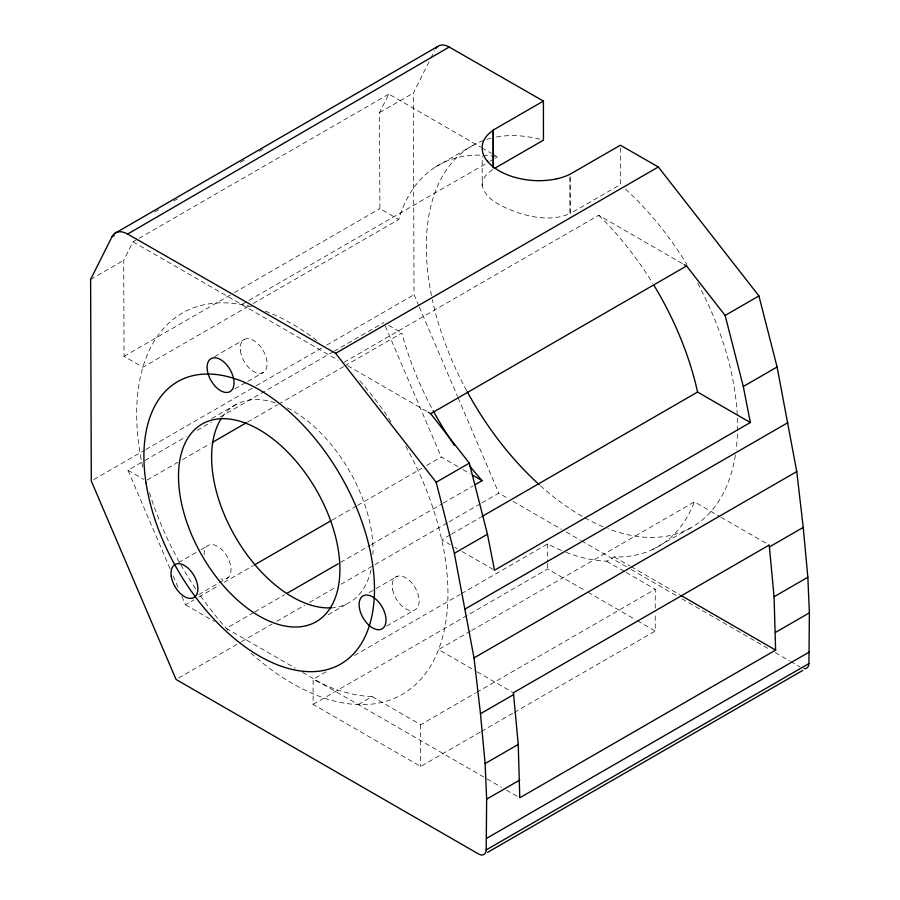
<?xml version="1.0" encoding="UTF-8"?>
<svg xmlns="http://www.w3.org/2000/svg" width="900" height="900" viewBox="0 0 900 900"><rect width="100%" height="100%" fill="white"/><g stroke="black" fill="none" stroke-linecap="round" stroke-linejoin="round"><path stroke-width="0.67" stroke-dasharray="4.5 3.38" d="M570.038 176.636L570.038 213.502C553.174 221.153 533.621 217.912 516.645 212.333C503.539 207.023 486.259 200.925 482.186 185.782L482.186 156.465M248.366 306.315L142.886 367.223L124.043 356.344L123.716 260.291L132.998 241.796L137.846 238.995M492.739 154.08L497.565 156.87A220.095 127.069 60 0 0 398.723 219.51L379.879 208.631L379.553 112.59L388.834 94.095L480.656 147.105M418.804 305.854L414.034 294.694L413.348 93.082L430.223 59.434M430.853 58.185L434.599 50.715M492.66 169.65C487.26 173.205 481.433 178.706 482.186 185.782M154.778 211.961L159.536 209.205M173.79 200.947L177.356 198.877M240.345 162.394L245.093 159.638M259.358 151.369L262.912 149.31M328.129 614.779L347.141 603.754M139.061 238.297L388.834 94.095M90.608 279.416L123.716 260.291M379.553 112.59L413.348 93.082M124.043 356.344L233.167 293.344M234.382 292.635L379.879 208.631M241.729 304.571L247.792 301.072M249.007 300.375L489.082 161.775M490.298 161.066L493.931 158.974M495.146 158.276L497.565 156.87M253.215 303.514L398.723 219.51M214.594 356.603L244.159 339.536M234.799 388.868L246.623 382.039M247.804 381.353L263.183 372.476M93.724 479.621L144.675 450.202M145.89 449.494L255.094 386.449M256.309 385.751L321.829 347.929M326.678 345.127L414.034 294.694M170.044 568.733L127.969 470.25L143.73 461.149M144.945 460.451L186.176 436.646M197.089 430.346L211.635 421.954M220.118 417.049L332.887 351.945M334.091 351.248L383.805 322.549M344.093 362.272L598.714 215.269L684.135 264.589M147.184 480.026L178.02 462.218M182.588 459.585L210.004 443.756M247.691 421.999L277.391 404.854M278.528 404.19L343.631 366.604M344.767 365.951L401.884 332.978A220.095 127.069 60 0 0 432.461 409.455M178.504 562.691L199.8 550.395M200.981 549.72L206.888 546.3M198.664 594.596L228.229 577.53M181.845 596.363L185.434 604.766L193.928 599.873M198.776 597.071L219.386 585.169M224.235 582.367L253.339 565.571M332.145 520.065L356.4 506.07M357.615 505.361L421.875 468.27M426.724 465.469L441.27 457.065L458.1 466.785M253.71 612.54L226.305 628.369L295.335 668.216M254.857 611.876L284.558 594.731M340.515 562.421L370.215 545.276M371.351 544.624L442.17 503.741M443.306 503.077L473.006 485.933M178.493 678.071L240.379 642.341M241.594 641.644L271.924 624.127M276.773 621.326L304.684 605.216M309.532 602.415L336.229 587.002M341.077 584.201L373.838 565.29M375.053 564.592L447.851 522.562M449.066 521.865L480.611 503.651M481.826 502.942L498.814 493.144L508.264 498.589M450.214 534.859L441.731 539.752L450.124 544.601M451.429 534.15L480.532 517.354M369.113 592.594L375.03 589.185M376.211 588.499L397.496 576.214M386.674 626.006L413.876 610.301M480.24 732.082L420.694 766.462L313.099 704.385L313.099 679.32L326.464 671.602M354.42 655.47L460.147 594.428M461.363 593.73L547.65 543.915A220.095 127.069 60 0 0 562.207 550.766M313.099 704.385L547.65 568.969L585.754 590.951M470.543 631.114L438.57 649.575L475.976 671.164M471.69 630.45L694.406 501.863L719.741 516.499M358.301 704.576L372.105 696.611L420.694 724.669L475.38 693.09M565.898 552.251A220.095 127.069 60 0 0 606.645 561.195L614.137 556.875A220.095 127.069 60 0 0 694.406 501.863M476.595 692.393L655.245 589.252L655.245 611.539M481.455 731.374L513.056 713.137M514.271 712.429L655.245 631.046L655.245 612.934M435.353 167.074L475.493 143.955M211.748 418.478L237.004 403.942M652.207 549.72L691.976 527.119M481.86 147.803L491.524 153.382M388.631 325.327L401.884 332.978M720.956 517.196L769.219 545.062M132.998 241.796L338.062 360.191M347.692 365.749L427.095 411.593M462.904 469.553L470.115 473.715M614.137 556.875L629.921 565.988M631.136 566.685L679.702 594.72M512.989 501.322L561.42 529.267M566.145 531.99L580.32 540.169M581.512 540.855L626.4 566.752M631.125 569.475L677.194 596.059M681.919 598.781L770.524 649.901M775.249 652.624L789.424 660.803M790.605 661.489L800.066 666.945M606.645 561.195L624.87 571.714M626.085 572.423L655.245 589.252M587.992 592.245L635.062 619.403M637.312 620.696L655.245 631.046M454.928 547.369L457.324 548.752M462.116 551.531L494.505 570.229M127.969 470.25L143.629 479.295M477.18 671.861L513.382 692.764M185.434 604.766L214.29 621.428M302.603 672.413L485.775 778.174M486.99 778.871L501.559 787.286M506.419 790.087L519.773 797.794M419.332 307.091L457.481 396.394M458.01 397.631L498.814 493.144M385.346 326.149L441.27 457.065M173.126 575.944L178.256 587.959M620.359 147.926L620.404 184.59L570.15 213.604L570.116 176.929M547.65 543.915L547.65 562.005M547.65 563.4L547.65 568.969M420.694 724.669L420.694 766.462M405.743 446.186A220.095 127.069 60 0 1 425.632 673.403A220.095 127.069 60 0 1 251.201 653.321M227.936 630.18A220.095 127.069 60 0 1 200.194 595.395M195.604 588.69A220.095 127.069 60 0 1 149.468 492.615M142.763 467.134A220.095 127.069 60 0 1 251.347 306.709M265.219 311.13A220.095 127.069 60 0 1 317.261 340.762M359.73 380.7A220.095 127.069 60 0 1 391.219 422.1M598.714 215.269A220.095 127.069 60 0 1 652.793 283.433M372.105 696.611A220.095 127.069 60 0 1 313.099 679.32M735.39 455.062A220.095 127.069 60 0 1 607.883 528.683M603.113 526.77A220.095 127.069 60 0 1 540.135 485.483M466.661 390.701A220.095 127.069 60 0 1 432.315 299.576M431.471 295.537A220.095 127.069 60 0 1 493.673 137.543M496.429 136.991A220.095 127.069 60 0 1 540.754 139.433M625.466 189.112A220.095 127.069 60 0 1 686.959 264.532M697.725 283.298A220.095 127.069 60 0 1 736.121 449.978M370.991 569.812A114.12 65.891 60 0 1 333.349 607.646M221.974 417.431A114.12 65.891 60 0 1 275.085 402.75M287.426 407.902A114.12 65.891 60 0 1 372.926 554.389M204.131 554.884A19.024 10.98 60 0 1 216.045 545.614A19.024 10.98 60 0 1 230.794 566.798A19.024 10.98 60 0 1 220.826 578.869M240.39 350.786A19.024 10.98 60 0 0 262.148 372.96A19.024 10.98 60 0 0 258.48 344.272A19.024 10.98 60 0 0 240.39 350.786M392.636 589.489A19.024 10.98 60 0 0 415.035 609.817A19.024 10.98 60 0 0 409.387 580.466A19.024 10.98 60 0 0 392.636 589.489"/><path stroke-width="1.35" d="M493.324 166.781L493.324 130.185A44.617 25.672 -0.2 0 0 485.325 137.835C480.195 144.776 481.68 154.688 487.181 160.954M486.18 849.926L486.652 799.166L485.111 763.571L480.488 713.734L474.019 657.911L454.354 553.32L436.174 482.265L335.599 353.317L127.62 234.056A24.3 14.029 60 0 0 112.005 236.756L90.608 279.416L91.294 481.016L176.074 679.477L478.496 853.954A10.867 6.277 60 0 0 486.18 849.926L808.92 663.592L809.393 612.832L807.851 577.238L803.227 527.4L796.759 471.577L777.094 366.986L758.914 295.931L658.339 166.984L620.359 145.204L570.105 174.218A44.617 25.672 -0.2 0 1 556.774 178.808M127.62 234.056L449.19 47.047L543.409 101.081L543.454 140.164L494.392 168.491M114.559 233.539L437.512 46.586M112.005 236.756L114.379 235.373M543.409 101.081L493.155 130.095L493.2 167.782M335.599 353.317L658.339 166.984M212.287 442.44L246.555 422.651M430.706 413.685L686.543 265.972L725.13 315.439L743.299 386.494L750.341 422.516L494.505 570.229L487.463 534.206L469.294 463.14L430.706 413.685L428.299 412.29M254.554 564.874L330.93 520.762M436.174 482.265L469.294 463.14M725.13 315.439L758.914 295.931M286.841 593.415L338.231 563.749M475.29 484.616L482.141 480.656A220.095 127.069 60 0 1 469.598 465.817M481.736 516.656L697.567 392.051L750.341 422.516M454.354 553.32L487.463 534.206M743.299 386.494L777.094 366.986M465.221 608.94L787.961 422.606M474.019 657.911L796.759 471.577M480.488 713.734L513.608 694.62L513.382 692.764L769.219 545.062L774.067 596.745L775.609 650.092L519.773 797.794L518.231 744.446L513.608 694.62M769.444 546.908L803.227 527.4M485.111 763.571L518.231 744.446M774.067 596.745L807.851 577.238M486.652 799.166L519.773 780.041M775.609 632.34L809.393 612.832M486.652 838.316L809.393 651.982M487.586 852.379L802.766 670.41M556.774 178.808C543.555 181.71 529.673 181.17 516.589 177.817A59.76 34.391 -0.2 0 1 487.204 160.942M684.135 264.589L686.543 265.972M472.522 475.11L482.141 480.656M680.918 595.418L775.609 650.092M454.478 445.466A220.095 127.069 60 0 1 433.114 410.647M654.188 285.716A220.095 127.069 60 0 1 697.567 392.051M435.69 48.645A21.735 12.555 60 0 1 449.19 47.047M539.111 484.56A220.095 127.069 60 0 1 467.303 391.871M808.92 663.592A10.867 6.277 60 0 1 803.992 668.621M332.1 607.759A114.12 65.891 60 0 1 235.879 537.773A114.12 65.891 60 0 1 221.231 418.556M145.991 482.681A163.035 94.129 60 0 0 334.688 667.035A163.035 94.129 60 0 0 296.899 418.815A163.035 94.129 60 0 0 145.991 482.681M207.349 370.44A19.024 10.98 60 0 0 229.365 391.939A19.024 10.98 60 0 0 224.955 362.981A19.024 10.98 60 0 0 207.349 370.44M179.505 491.524A114.12 65.891 60 0 0 310.061 624.555A114.12 65.891 60 0 0 288.022 452.452A114.12 65.891 60 0 0 179.505 491.524M171.225 576.225A19.024 10.98 60 0 0 193.185 597.881A19.024 10.98 60 0 0 188.944 568.991A19.024 10.98 60 0 0 171.225 576.225M359.527 608.602A19.024 10.98 60 0 0 381.915 628.942A19.024 10.98 60 0 0 376.279 599.58A19.024 10.98 60 0 0 359.527 608.602"/></g></svg>
